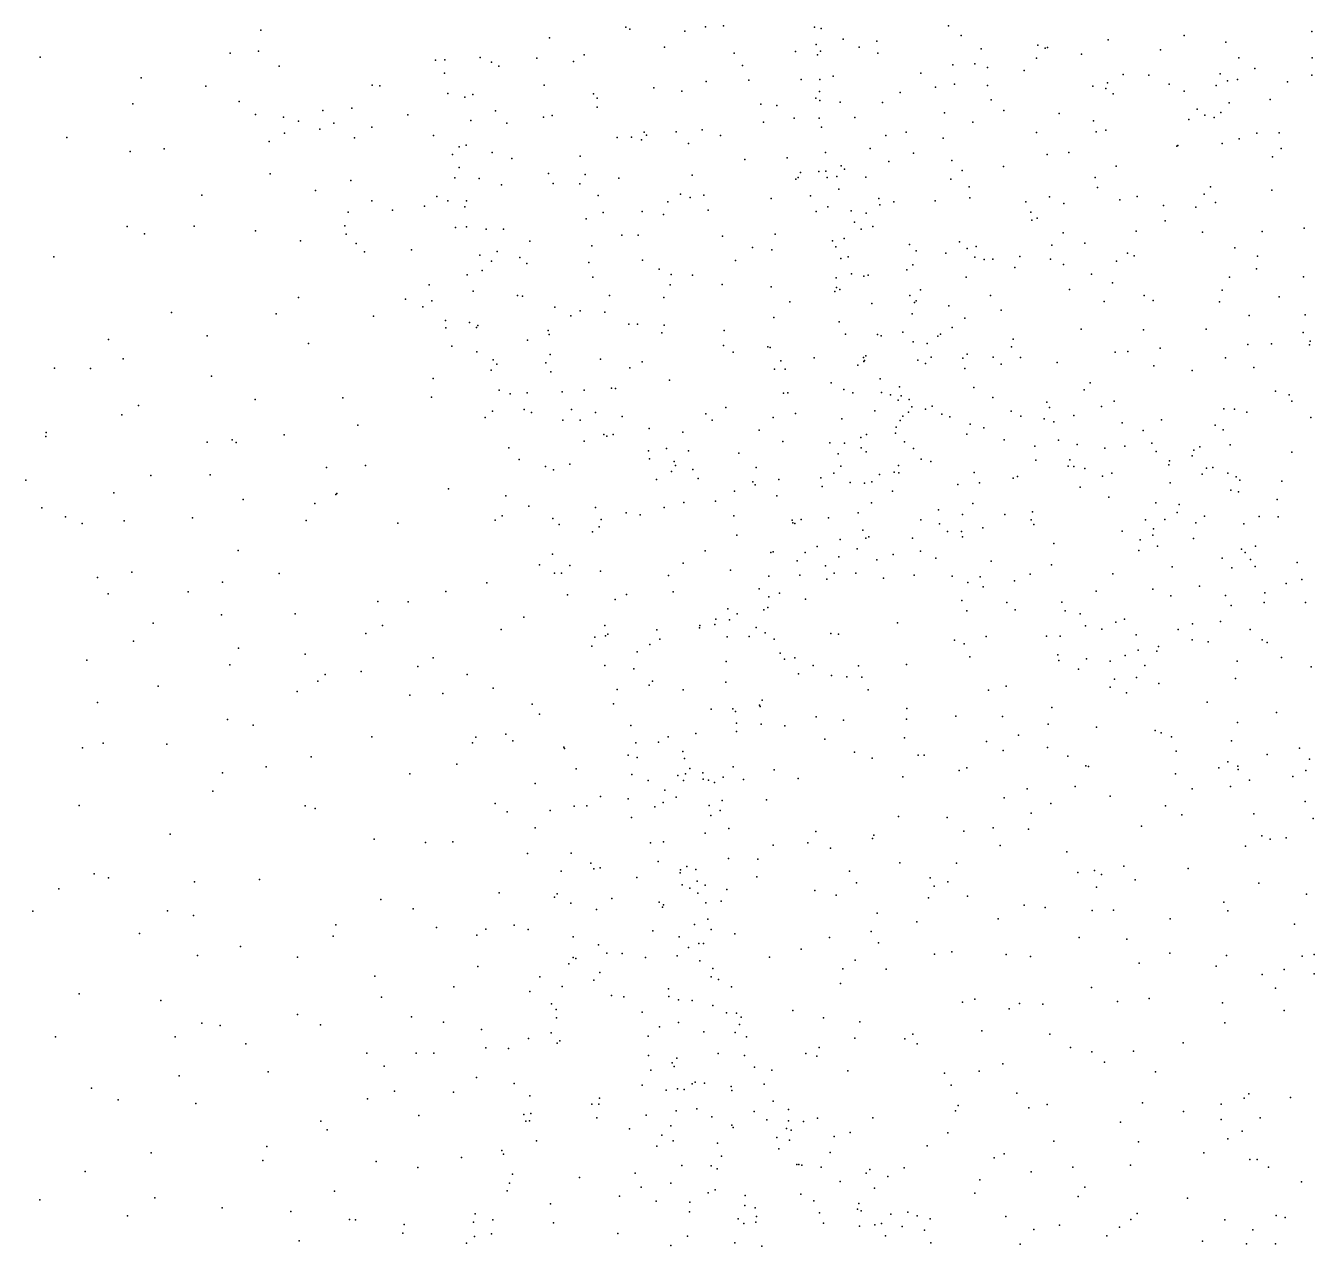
# Model space of a CAD drawing. Header units: metres. Extents: x -25 to 25, y -27.7 to 27.8.
# Drawn here: x -4.742 to -3.329, y -4.011 to -2.672 of the extents above; entities that cross this region are included whole.
import ezdxf

# ---------------------------------------------------------------- set-up
doc = ezdxf.new("R2010")
doc.units = ezdxf.units.M

msp = doc.modelspace()

# ---------------------------------------------------------------- linework, layer by layer
for p in [(-4.4841, -2.6764, 24.6212), (-4.1674, -2.6848, 26.0092), (-4.0839, -2.6733, 26.1136), (-4.0794, -2.6755, 24.1524), (-4.019, -2.6775, -2.0389), (-3.9963, -2.6726, -9.0855), (-3.9767, -2.6716, 24.1153), (-3.8767, -2.6731, -2.7712), (-3.8696, -2.6746, -2.4354), (-3.7299, -2.6718, 24.6003), (-3.7158, -2.6824, -4.0539), (-3.4713, -2.6823, -5.1083), (-3.3315, -2.6779, -25.821), (-4.0415, -2.6952, -0.8916), (-3.8748, -2.6922, 26.7635), (-3.8453, -2.6863, 24.0915), (-3.8279, -2.695, -3.1913), (-3.8083, -2.6886, -0.7429), (-3.6939, -2.6968, -4.1202), (-3.6318, -2.6928, -19.2613), (-3.6237, -2.6962, -8.9714), (-3.6214, -2.6953, -4.2498), (-3.5548, -2.6871, -4.427), (-3.4973, -2.698, -8.937), (-3.4256, -2.6897, -3.8793), (-4.7262, -2.7059, -9.0949), (-4.5176, -2.7016, 25.3268), (-4.4865, -2.6993, -3.068), (-4.2924, -2.7092, 24.3312), (-4.2822, -2.709, -3.1318), (-4.2434, -2.7066, -1.2534), (-4.2309, -2.7116, 25.9079), (-4.1813, -2.7071, -24.2254), (-4.1411, -2.7108, 24.21), (-4.1295, -2.7035, -0.9881), (-3.9651, -2.7018, 26.3278), (-3.8977, -2.6999, -2.2828), (-3.8734, -2.7036, -2.6873), (-3.8703, -2.6994, -3.5708), (-3.8075, -2.7018, -3.6818), (-3.6333, -2.7073, -3.4405), (-3.5839, -2.7026, -4.3518), (-3.4114, -2.7068, -3.973), (-3.331, -2.7067, 27.1875), (-4.4639, -2.7158, -19.8321), (-4.2826, -2.7236, -17.0607), (-4.223, -2.7161, -1.1697), (-3.9556, -2.7153, -0.8085), (-3.8562, -2.727, -3.0544), (-3.7603, -2.7237, -3.8177), (-3.7251, -2.7143, -3.9878), (-3.7011, -2.7134, -18.9189), (-3.6869, -2.7174, 24.0881), (-3.6468, -2.7206, 27.0248), (-3.5382, -2.725, -4.5886), (-3.5101, -2.7259, -4.8489), (-3.4319, -2.7243, 27.1596), (-3.3938, -2.7186, 1.2835), (-3.3312, -2.7258, -5.3458), (-4.6152, -2.7287, -9.0961), (-4.5444, -2.7377, -3.0443), (-4.3621, -2.7367, 24.4348), (-4.3536, -2.7376, 25.7062), (-4.1732, -2.7367, -1.7633), (-4.0531, -2.7397, 24.6762), (-3.9956, -2.7327, -2.1221), (-3.9487, -2.7313, -3.4041), (-3.8916, -2.7306, -3.5052), (-3.8709, -2.7304, -2.576), (-3.7441, -2.7388, -0.7051), (-3.7232, -2.7357, -8.9821), (-3.6871, -2.737, -3.3662), (-3.5717, -2.7378, 0.737), (-3.5572, -2.7406, -8.9326), (-3.5553, -2.7342, -4.4981), (-3.4877, -2.7358, -5.0195), (-3.4364, -2.737, -3.6804), (-3.4238, -2.7319, -3.7991), (-3.4129, -2.7307, -5.2194), (-3.3582, -2.7331, -4.1415), (-4.5079, -2.7546, 24.9826), (-4.2791, -2.746, -16.523), (-4.2602, -2.7501, -9.0892), (-4.2517, -2.747, -1.5246), (-4.1191, -2.7461, -3.2304), (-4.1153, -2.7509, -9.0769), (-4.0225, -2.7435, 26.0646), (-3.8754, -2.751, -2.435), (-3.8712, -2.7439, 26.6877), (-3.8708, -2.7535, -0.7457), (-3.8486, -2.7555, -9.0037), (-3.7828, -2.7447, -3.7327), (-3.683, -2.753, -4.1834), (-3.5491, -2.7462, -3.5124), (-3.4713, -2.7432, -3.6003), (-3.3772, -2.7525, -4.0453), (-4.6244, -2.7574, -25.098), (-4.4899, -2.7689, 25.1842), (-4.4159, -2.7645, 0.3627), (-4.3843, -2.7621, 25.6084), (-4.3229, -2.7695, -3.0954), (-4.2266, -2.765, 24.7861), (-4.1151, -2.7609, -1.8713), (-3.9355, -2.7576, 26.222), (-3.9183, -2.7592, 26.4384), (-3.8023, -2.7559, 26.8235), (-3.7343, -2.767, 26.8936), (-3.669, -2.7646, -0.6811), (-3.6085, -2.7679, -4.395), (-3.457, -2.7632, 24.0885), (-3.4487, -2.7697, -5.1653), (-3.431, -2.7666, -16.0019), (-3.422, -2.756, -0.6711), (-4.4592, -2.7718, 24.9659), (-4.4428, -2.7764, 24.6975), (-4.4039, -2.7784, 24.5891), (-4.3622, -2.783, -24.761), (-4.2539, -2.7757, -1.2639), (-4.2144, -2.7784, -1.1253), (-4.1741, -2.7719, 25.8721), (-4.1647, -2.77, 0.3892), (-3.9329, -2.7774, -9.0109), (-3.899, -2.7729, 24.5989), (-3.8718, -2.7729, -2.7376), (-3.8693, -2.7828, -2.5162), (-3.8326, -2.7722, -3.608), (-3.7031, -2.7773, -4.1173), (-3.5708, -2.7759, 24.4698), (-3.4662, -2.7746, -19.12), (-3.4385, -2.7722, 0.9729), (-4.697, -2.7942, -9.0757), (-4.4581, -2.7894, 24.8162), (-4.4195, -2.7852, -9.0802), (-4.3815, -2.7944, -17.8954), (-4.2946, -2.7919, -18.1827), (-4.0931, -2.7942, -1.933), (-4.0774, -2.794, -0.9158), (-4.0666, -2.7968, 24.218), (-4.0638, -2.7883, -3.2857), (-4.0612, -2.7917, -18.4764), (-4.0287, -2.7881, -2.0658), (-4, -2.7859, -3.3518), (-3.9799, -2.792, 0.4509), (-3.7984, -2.7919, -0.7185), (-3.7762, -2.7884, 24.1233), (-3.7357, -2.795, -3.9335), (-3.6334, -2.7887, -3.3954), (-3.5679, -2.7878, 24.1027), (-3.5574, -2.7861, -4.717), (-3.4109, -2.7955, 27.1201), (-3.3918, -2.7895, -3.6959), (-3.3671, -2.789, -5.2744), (-4.6275, -2.8096, 25.0939), (-4.59, -2.8066, -9.0739), (-4.4751, -2.7985, 25.1055), (-4.2666, -2.8046, 24.3899), (-4.2587, -2.8027, -1.4574), (-4.2302, -2.8106, -1.6249), (-4.015, -2.8006, -9.0155), (-3.8647, -2.8106, -2.6034), (-3.8156, -2.8064, -3.0768), (-3.7684, -2.8115, -3.7833), (-3.5979, -2.8107, -4.5465), (-3.4793, -2.8038, -5.0882), (-3.4784, -2.8028, -3.5423), (-3.4295, -2.8008, -8.8755), (-3.3651, -2.8062, -3.7891), (-4.2739, -2.8128, -9.0518), (-4.2086, -2.8172, -1.7084), (-4.1338, -2.8147, 24.2839), (-3.9532, -2.8182, 26.0749), (-3.9067, -2.8165, -3.4743), (-3.8477, -2.8253, -3.0087), (-3.7951, -2.8206, 26.7461), (-3.7262, -2.8193, -0.6924), (-3.6695, -2.8261, -4.306), (-3.6217, -2.813, -8.8905), (-3.5461, -2.8256, -4.8512), (-3.3746, -2.8153, 24.0987), (-4.4738, -2.8339, -9.0585), (-4.2713, -2.8386, -3.1235), (-4.2667, -2.8271, -24.4959), (-4.2446, -2.8393, 25.7173), (-4.1685, -2.8337, 25.8006), (-4.1285, -2.8348, -23.7636), (-4.0913, -2.8389, -16.2729), (-4.0109, -2.8354, 25.9363), (-3.8973, -2.8398, -8.9568), (-3.8948, -2.838, -0.7556), (-3.8923, -2.8326, 24.1869), (-3.8721, -2.8314, -2.4215), (-3.8642, -2.8311, -3.558), (-3.8631, -2.8379, -2.6869), (-3.8523, -2.8369, -2.9247), (-3.8439, -2.829, -18.6399), (-3.8206, -2.8377, 26.6586), (-3.7271, -2.8398, -8.9022), (-3.715, -2.8303, 0.5746), (-3.5691, -2.8379, -22.1188), (-4.4242, -2.8524, -3.0639), (-4.3854, -2.8412, 25.3914), (-4.22, -2.846, -1.1555), (-4.1634, -2.8446, -1.031), (-4.1342, -2.8451, -1.856), (-3.8502, -2.851, 26.467), (-3.7071, -2.8482, -4.1515), (-3.5665, -2.8489, -0.6659), (-3.4426, -2.8482, 24.3387), (-3.3751, -2.8518, -8.8516), (-4.5489, -2.8576, -3.027), (-4.3625, -2.8635, -17.6877), (-4.2912, -2.8588, 24.4766), (-4.2791, -2.8636, -19.7634), (-4.2585, -2.8638, -1.3247), (-4.1142, -2.8579, -9.0009), (-4.0376, -2.8649, -2.0631), (-4.0237, -2.8563, -23.1208), (-4.013, -2.8601, -8.9721), (-3.9983, -2.8574, -3.3561), (-3.9245, -2.8612, 25.9838), (-3.8812, -2.8582, -2.3534), (-3.8062, -2.8612, -3.6622), (-3.8052, -2.8682, -16.1054), (-3.7899, -2.8646, -3.1061), (-3.7445, -2.8635, -3.8709), (-3.7066, -2.8602, -3.2731), (-3.645, -2.8648, -4.4924), (-3.619, -2.8592, -3.362), (-3.6035, -2.8665, -19.5757), (-3.5419, -2.8627, 26.9918), (-3.5229, -2.8591, -4.993), (-3.4939, -2.8687, -18.927), (-3.4494, -2.8563, -5.1747), (-3.4371, -2.8654, 27.0544), (-4.3882, -2.876, 25.2785), (-4.3396, -2.8738, 24.6335), (-4.3047, -2.8696, 25.5733), (-4.2602, -2.8701, -1.4184), (-4.1085, -2.8766, -3.241), (-4.0658, -2.8753, 25.8378), (-4.0423, -2.8785, 24.2669), (-3.9935, -2.8739, -2.1527), (-3.8749, -2.8752, 26.084), (-3.8623, -2.8703, -2.5171), (-3.8366, -2.8747, 26.1955), (-3.8202, -2.8772, 24.1988), (-3.6397, -2.8761, -8.8436), (-3.6325, -2.8827, -4.6216), (-3.4587, -2.8708, 24.1259), (-4.6308, -2.8918, -9.0429), (-4.5573, -2.8913, -9.0347), (-4.4901, -2.8967, -3.0368), (-4.3921, -2.8912, 24.9008), (-4.2707, -2.893, -8.9985), (-4.2585, -2.8921, -1.5033), (-4.237, -2.8948, -1.218), (-4.2178, -2.8949, -1.6975), (-4.1271, -2.8833, 24.3498), (-3.8329, -2.8872, 26.3604), (-3.8255, -2.8947, -3.0278), (-3.8129, -2.8919, 26.553), (-3.6386, -2.8849, -18.7509), (-3.5241, -2.897, -3.418), (-3.4922, -2.8855, -8.8138), (-3.3399, -2.8936, -0.6289), (-4.6115, -2.9, -3.018), (-4.4405, -2.9075, -9.0157), (-4.3905, -2.9001, 25.1281), (-4.3795, -2.9106, 25), (-4.1889, -2.9081, -1.7637), (-4.0883, -2.9012, -0.9378), (-4.0703, -2.9015, -8.9603), (-3.9779, -2.9025, -22.8923), (-3.9201, -2.9002, -2.2733), (-3.8571, -2.9077, -2.626), (-3.8441, -2.905, -22.6648), (-3.7176, -2.9088, -4.0692), (-3.6039, -2.8987, -4.7888), (-3.5804, -2.9103, 24.3708), (-3.4514, -2.8979, -0.6351), (-3.3859, -2.8972, -5.2477), (-4.7111, -2.9251, -24.975), (-4.3703, -2.9197, -3.0711), (-4.3188, -2.9173, 24.8212), (-4.244, -2.9233, -1.5785), (-4.225, -2.9193, -3.1543), (-4.1212, -2.9132, 25.7357), (-3.9447, -2.9148, 25.8952), (-3.9237, -2.9174, 24.2589), (-3.8535, -2.9142, -8.8898), (-3.84, -2.925, -2.9312), (-3.7725, -2.9117, -0.7048), (-3.7652, -2.9187, -8.8522), (-3.7328, -2.9212, -3.9657), (-3.7095, -2.9159, -4.2091), (-3.6994, -2.9139, 26.7888), (-3.6516, -2.9246, 4.0753), (-3.6166, -2.9123, -0.6621), (-3.5334, -2.921, 24.1651), (-3.5263, -2.924, 3.9589), (-3.4157, -2.9151, -3.5177), (-3.3911, -2.9244, 1.191), (-4.231, -2.9297, -23.9851), (-4.2, -2.9258, -1.1095), (-4.1924, -2.9325, 24.4606), (-4.1244, -2.9312, -16.9383), (-4.0654, -2.9288, -2.015), (-4.047, -2.9386, 24.3332), (-3.9636, -2.9293, -2.2089), (-3.8481, -2.9271, 25.9652), (-3.7755, -2.9393, -3.7669), (-3.769, -2.9338, -3.1226), (-3.701, -2.9256, 24.2028), (-3.6907, -2.9279, -4.4144), (-3.6813, -2.9276, -4.5159), (-3.657, -2.9369, -8.801), (-3.6178, -2.9276, -3.3187), (-3.6037, -2.9335, -4.853), (-3.5454, -2.93, -8.7912), (-3.3922, -2.9381, -0.613), (-4.2577, -2.9447, -1.3936), (-4.2412, -2.94, 25.5609), (-4.1201, -2.9476, -3.233), (-4.034, -2.9444, -19.6811), (-4.0108, -2.9454, -2.1338), (-3.8529, -2.9482, -2.7948), (-3.8361, -2.9436, 0.5023), (-3.8227, -2.9463, -3.6319), (-3.8181, -2.9452, 3.9526), (-3.7105, -2.9476, -3.2229), (-3.5731, -2.944, -4.9552), (-3.55, -2.9535, -16.1569), (-3.4217, -2.9473, -8.777), (-3.3405, -2.9469, 27.0262), (-4.2994, -2.9558, -3.0991), (-4.2513, -2.9626, -1.2881), (-4.2027, -2.9677, 24.5436), (-4.1018, -2.9675, -1.9361), (-4.0352, -2.9559, -0.884), (-3.9782, -2.9553, 25.805), (-3.9243, -2.9579, -8.8781), (-3.8545, -2.9631, -0.7386), (-3.8527, -2.9588, -2.5455), (-3.849, -2.9608, -2.6842), (-3.7723, -2.9676, 26.068), (-3.7606, -2.9613, 26.6269), (-3.6839, -2.9677, -4.6641), (-3.5972, -2.961, 3.8263), (-3.5153, -2.9676, 0.7834), (-3.4298, -2.9618, -3.4549), (-4.4427, -2.9696, -3.0424), (-4.3253, -2.9714, 24.939), (-4.3065, -2.98, -24.248), (-4.2966, -2.9733, 24.7917), (-4.1969, -2.9683, -8.9509), (-4.1617, -2.9803, -1.8126), (-4.0422, -2.9699, 25.7308), (-3.9037, -2.9744, -2.2976), (-3.8141, -2.9762, -2.9984), (-3.7672, -2.9753, 26.4954), (-3.7653, -2.9734, 26.2054), (-3.7296, -2.9789, -4.3343), (-3.5591, -2.9742, -0.6437), (-3.5053, -2.9729, -8.7424), (-3.4325, -2.9744, 26.9709), (-3.3673, -2.9691, -5.276), (-4.5822, -2.9862, -2.9886), (-4.4672, -2.9877, 24.9307), (-4.3605, -2.9902, -3.0663), (-4.2814, -2.9951, 25.2879), (-4.1441, -2.9897, 25.5885), (-4.1339, -2.9843, -1.0213), (-4.1066, -2.9857, -8.9076), (-3.9215, -2.9916, -3.4833), (-3.7697, -2.9875, -8.7871), (-3.7119, -2.9924, 24.2596), (-3.6722, -2.9837, -4.7542), (-3.3999, -2.9896, 24.1767), (-3.3387, -2.9887, -3.5195), (-4.281, -3.0029, -18.0616), (-4.2552, -2.997, 24.7213), (-4.2476, -3.0025, -1.4568), (-4.2459, -3.0005, -1.3477), (-4.1688, -3.006, -18.257), (-4.0803, -2.9991, -17.2186), (-4.071, -2.9991, 24.4275), (-4.0441, -3.0085, 24.5872), (-4.0418, -3, -2.0508), (-3.976, -3.006, -3.3984), (-3.8499, -2.9963, -2.4598), (-3.8429, -3.01, 24.3286), (-3.7801, -3.0076, -3.8067), (-3.7387, -3.0098, -0.6896), (-3.7258, -3.0025, -4.6122), (-3.5844, -3.0046, 24.2364), (-3.516, -3.0051, -3.355), (-3.4472, -3.0045, -5.1941), (-3.341, -3.008, 1.3798), (-4.6513, -3.0158, -2.9374), (-4.5429, -3.0119, -9.0053), (-4.4318, -3.0202, -8.9682), (-4.2745, -3.0233, 25.1104), (-4.1915, -3.0164, -1.7444), (-4.1677, -3.0103, 25.5081), (-3.9766, -3.0224, -2.1694), (-3.9279, -3.0238, 25.7355), (-3.8076, -3.0103, -2.909), (-3.8037, -3.0119, -0.7166), (-3.7686, -3.0184, 25.899), (-3.7531, -3.0201, -4.437), (-3.7417, -3.0121, -4.2131), (-3.6608, -3.0237, -8.6992), (-3.6588, -3.0153, -0.6576), (-3.4015, -3.0212, -3.4189), (-3.3755, -3.0205, 24.2355), (-3.334, -3.0216, -8.7249), (-3.333, -3.0176, 26.9627), (-4.6349, -3.0369, 25.0611), (-4.2472, -3.0293, -8.9354), (-4.2292, -3.0381, 24.8467), (-4.1667, -3.0321, -8.9042), (-4.1116, -3.0373, -1.8938), (-3.9659, -3.0296, -0.8362), (-3.9255, -3.0247, -2.2477), (-3.8771, -3.0359, -0.7649), (-3.8229, -3.0355, -2.6903), (-3.8206, -3.0339, -3.7096), (-3.749, -3.0351, -4.0421), (-3.7141, -3.0364, 26.2858), (-3.7093, -3.0318, 26.0926), (-3.681, -3.0351, -4.8262), (-3.6509, -3.0357, -4.9068), (-3.5472, -3.0298, -5.0342), (-3.5333, -3.0289, 26.8467), (-3.4975, -3.0252, -0.6113), (-3.4259, -3.0358, -8.6957), (-4.7104, -3.0471, -9.022), (-4.671, -3.0476, -20.1074), (-4.2314, -3.0495, 24.9431), (-4.2252, -3.0428, 25.2445), (-4.1714, -3.0413, 24.6734), (-4.166, -3.0514, -1.1201), (-4.0794, -3.047, -3.296), (-4.0657, -3.0403, -8.8487), (-3.9206, -3.0482, -8.7785), (-3.9139, -3.0391, 24.3954), (-3.9089, -3.0484, -16.3593), (-3.8293, -3.044, -8.7464), (-3.8226, -3.0399, -2.6071), (-3.8221, -3.039, -2.7745), (-3.7635, -3.0384, 4.1167), (-3.7552, -3.0423, -3.0512), (-3.7118, -3.0477, 26.4173), (-3.6719, -3.043, 25.9888), (-3.6108, -3.0412, 0.6646), (-3.5048, -3.0447, -5.1247), (-3.4626, -3.0499, 24.2409), (-3.3948, -3.0466, -5.2551), (-4.5383, -3.056, -2.9479), (-4.2952, -3.0585, -17.8199), (-4.0359, -3.0606, 25.5948), (-3.8585, -3.0634, 24.4644), (-3.8047, -3.0588, 25.7838), (-3.5745, -3.0635, -8.6477), (-4.3943, -3.0798, -8.9385), (-4.297, -3.079, -3.0894), (-4.2228, -3.0714, -1.2953), (-4.2107, -3.0755, -1.6377), (-4.192, -3.0743, 25.062), (-4.1535, -3.0732, -1.8043), (-4.1293, -3.0714, -1.063), (-4.0993, -3.0693, 25.482), (-4.0952, -3.0695, 24.6078), (-3.9107, -3.0748, -3.5607), (-3.906, -3.0742, -17.055), (-3.8445, -3.0706, -2.3853), (-3.8348, -3.0743, -18.4985), (-3.8032, -3.0738, 3.837), (-3.7934, -3.0766, -4.4706), (-3.7837, -3.0677, -4.6157), (-3.7819, -3.0775, -4.6897), (-3.7021, -3.0683, 24.3473), (-3.6811, -3.0793, -3.1336), (-3.5809, -3.0711, 24.3011), (-3.3712, -3.0724, -16.4381), (-3.3562, -3.0766, -19.7082), (-4.6181, -3.0883, -2.8908), (-4.4903, -3.0818, -24.5309), (-4.2301, -3.0944, -1.5016), (-4.1954, -3.0926, -23.841), (-4.1434, -3.0927, 25.2373), (-3.974, -3.0903, -8.745), (-3.8106, -3.0942, -2.5301), (-3.7851, -3.0824, -4.3608), (-3.773, -3.0815, -2.913), (-3.7701, -3.0898, -3.9977), (-3.7551, -3.0923, -3.0007), (-3.7478, -3.0889, 0.5499), (-3.6612, -3.0943, -4.9516), (-3.6221, -3.0844, -3.205), (-3.6191, -3.0903, -22.4227), (-3.5619, -3.0893, -0.627), (-3.548, -3.0833, -3.2774), (-3.4279, -3.092, -22.0685), (-3.416, -3.0924, -3.3651), (-3.3534, -3.0833, -3.4033), (-4.6364, -3.0985, -9.0087), (-4.2381, -3.1014, -3.1402), (-4.1871, -3.096, -1.7255), (-4.1529, -3.1043, 0.3969), (-4.1338, -3.1044, 24.9019), (-4.1169, -3.0958, 24.7991), (-4.0876, -3.1004, -8.8023), (-3.9961, -3.0974, -0.8941), (-3.9889, -3.1044, -23.1198), (-3.9222, -3.1012, 25.5938), (-3.8976, -3.0971, -2.2698), (-3.8469, -3.103, 25.6388), (-3.7829, -3.1047, 24.4225), (-3.78, -3.0999, -4.229), (-3.7737, -3.0956, -4.7582), (-3.7373, -3.0977, -4.8304), (-3.7283, -3.1007, 25.7228), (-3.7062, -3.1088, -8.6098), (-3.6505, -3.0999, 26.5106), (-3.6248, -3.1028, -16.3654), (-3.6144, -3.106, 25.8278), (-3.5925, -3.0992, 25.9362), (-3.5395, -3.1071, 26.7261), (-3.4963, -3.1038, -0.5842), (-3.4028, -3.0956, -0.5501), (-3.3325, -3.1012, -5.3118), (-4.72, -3.1223, -9.0172), (-4.7194, -3.1178, -2.8192), (-4.4585, -3.1205, -2.9794), (-4.3778, -3.1097, 24.8065), (-4.1079, -3.1202, 25.0385), (-4.1047, -3.1219, 25.1425), (-4.0976, -3.1199, -1.9175), (-4.058, -3.1135, -0.9876), (-4.0212, -3.1174, 25.4506), (-3.9376, -3.1154, -8.6805), (-3.8196, -3.1202, -19.718), (-3.7879, -3.1186, -2.8117), (-3.7873, -3.1119, -3.895), (-3.7096, -3.1197, -3.0588), (-3.6912, -3.1126, -0.6678), (-3.5164, -3.1156, -5.1225), (-3.4375, -3.1097, -8.6211), (-3.4284, -3.1149, 26.8323), (-4.5429, -3.1284, -8.9907), (-4.5156, -3.126, 0.3488), (-4.5111, -3.1288, -2.9203), (-4.2119, -3.1348, -1.363), (-4.1294, -3.1273, -1.1077), (-4.0391, -3.1353, 24.688), (-3.9116, -3.1277, -16.5981), (-3.86, -3.129, -8.6208), (-3.844, -3.1295, -3.7425), (-3.8259, -3.1234, -4.5821), (-3.8256, -3.1348, -4.7295), (-3.7782, -3.128, -4.1408), (-3.7682, -3.1353, -0.7152), (-3.6688, -3.126, 3.7816), (-3.635, -3.1327, 26.4009), (-3.6093, -3.1263, 25.7257), (-3.5888, -3.131, -5.049), (-3.5584, -3.1351, 24.3677), (-3.5366, -3.133, 26.062), (-3.5067, -3.1294, 25.9698), (-3.4542, -3.1334, 24.3152), (-3.4209, -3.1313, -5.2326), (-4.2009, -3.1473, -1.2832), (-4.0589, -3.138, -3.342), (-4.0579, -3.1466, -23.5544), (-4.0307, -3.1497, 24.7941), (-4.0149, -3.1379, -2.0725), (-3.9598, -3.1405, 24.6218), (-3.8507, -3.1413, 24.5103), (-3.8202, -3.1389, -4.4025), (-3.76, -3.147, -2.8769), (-3.7493, -3.1496, 25.572), (-3.6341, -3.1482, 25.6298), (-3.5967, -3.1477, -3.181), (-3.5019, -3.1387, -8.5755), (-3.4873, -3.149, -3.2848), (-3.4626, -3.1435, 25.778), (-3.4609, -3.1374, -16.7921), (-3.3533, -3.1395, -0.5204), (-4.6049, -3.165, -2.8262), (-4.5398, -3.1643, 24.9234), (-4.4121, -3.1561, -24.1802), (-4.3693, -3.154, -3.0327), (-4.1719, -3.1551, -8.7985), (-4.163, -3.1589, -1.2073), (-4.1453, -3.1525, -1.7934), (-4.0336, -3.1605, 24.9054), (-4.0292, -3.1541, 25.2147), (-4.0103, -3.1585, 0.445), (-3.9407, -3.1563, -3.5418), (-3.8555, -3.1624, -4.6627), (-3.848, -3.1547, 25.4851), (-3.8056, -3.164, -2.4635), (-3.7895, -3.1614, -4.0006), (-3.7848, -3.154, -2.6466), (-3.7844, -3.1621, -2.568), (-3.7017, -3.1617, 24.4672), (-3.5985, -3.1549, 26.3216), (-3.5922, -3.1553, -8.5282), (-3.5803, -3.1573, -0.6149), (-3.5508, -3.1623, 25.6276), (-3.4882, -3.1533, -17.0313), (-3.4517, -3.1636, 26.7244), (-3.447, -3.1571, 25.9024), (-3.44, -3.1564, 0.9868), (-3.4236, -3.1626, 25.6984), (-4.7419, -3.1702, -2.7323), (-4.2784, -3.1797, -3.0969), (-4.0502, -3.1693, -8.6912), (-4.0043, -3.1684, -23.3369), (-3.9443, -3.1719, 24.7461), (-3.9418, -3.1753, 25.2166), (-3.9161, -3.1693, 25.3391), (-3.8697, -3.1675, 24.6148), (-3.8683, -3.1772, -4.5466), (-3.8378, -3.1728, -17.2293), (-3.8219, -3.1733, -4.3248), (-3.8141, -3.1721, -3.856), (-3.7195, -3.1748, -2.9647), (-3.6958, -3.1731, -8.4791), (-3.659, -3.1678, -3.0783), (-3.654, -3.1662, -16.6638), (-3.5856, -3.1778, 25.5337), (-3.5609, -3.1656, 26.2335), (-3.4867, -3.1731, -0.5583), (-3.4143, -3.1665, -3.316), (-3.4104, -3.1703, -8.5691), (-3.3643, -3.1712, 25.9451), (-4.6452, -3.1841, -2.7668), (-4.5034, -3.1913, -2.8639), (-4.4019, -3.1859, -2.973), (-4.4006, -3.1847, -8.9188), (-4.2155, -3.1872, -3.156), (-3.9855, -3.193, -3.4659), (-3.9647, -3.1823, 25.0463), (-3.918, -3.1875, -8.5601), (-3.7914, -3.1823, -8.4974), (-3.5541, -3.1887, 26.4482), (-3.4201, -3.181, 26.0367), (-3.4118, -3.183, 25.5984), (-3.3695, -3.1914, -5.2806), (-4.7241, -3.2004, -9.0156), (-4.425, -3.1956, -19.9419), (-4.1901, -3.1987, -1.3996), (-4.117, -3.2001, -17.6049), (-4.0833, -3.206, -1.9138), (-4.0417, -3.2002, -3.3812), (-4.0202, -3.1947, -0.9687), (-3.8288, -3.206, 25.3129), (-3.8143, -3.1949, -4.1627), (-3.7407, -3.2025, 24.5861), (-3.7146, -3.2077, -4.9584), (-3.7033, -3.1956, -0.6752), (-3.6681, -3.2078, -3.0154), (-3.6377, -3.2048, -8.439), (-3.5025, -3.195, 26.6022), (-3.4792, -3.2055, -8.4903), (-3.4768, -3.1969, -5.1866), (-4.6985, -3.2102, -2.671), (-4.6799, -3.2175, 24.9935), (-4.6338, -3.2148, -2.7046), (-4.559, -3.2115, -2.7639), (-4.4343, -3.2144, -2.9033), (-4.3338, -3.2173, -8.8786), (-4.2269, -3.2142, 24.6478), (-4.2194, -3.2093, -8.8064), (-4.1638, -3.2121, -1.2678), (-4.1568, -3.2188, -3.2448), (-4.1129, -3.2213, -1.1666), (-4.1109, -3.2133, -1.813), (-4.0681, -3.2082, -1.041), (-3.9653, -3.2094, -2.1257), (-3.9012, -3.2139, 24.9901), (-3.9007, -3.2168, -4.6404), (-3.8984, -3.2176, -8.4792), (-3.8913, -3.2133, 24.8524), (-3.8616, -3.2115, -4.3736), (-3.7603, -3.2138, 24.3907), (-3.7397, -3.2182, -2.5908), (-3.6393, -3.2135, 25.4232), (-3.6361, -3.2187, 24.5337), (-3.5138, -3.2138, 24.4433), (-3.4925, -3.2132, 26.2581), (-3.4584, -3.2171, 4.0158), (-3.4491, -3.2097, 25.5074), (-3.4059, -3.218, 3.8649), (-3.389, -3.2099, 1.2481), (-3.3681, -3.2105, 24.3721), (-4.1203, -3.227, -8.6981), (-3.9621, -3.2303, -3.5497), (-3.8485, -3.2353, -3.8804), (-3.8239, -3.225, -4.0619), (-3.8204, -3.2339, 24.7664), (-3.8173, -3.2324, -4.853), (-3.7694, -3.2337, 25.2538), (-3.7309, -3.2265, -2.6942), (-3.7154, -3.2265, -8.404), (-3.7145, -3.2324, 25.3278), (-3.692, -3.2223, -22.6006), (-3.5392, -3.2261, -5.1369), (-3.5196, -3.2357, 3.7221), (-3.5057, -3.2305, 25.437), (-3.5051, -3.2235, 26.3803), (-3.461, -3.234, 26.5343), (-4.5088, -3.2473, -8.9594), (-3.9968, -3.2478, -2.0587), (-3.9246, -3.2496, -3.6571), (-3.9223, -3.2486, -4.5498), (-3.887, -3.2495, -0.8212), (-3.8739, -3.2429, -4.7821), (-3.8301, -3.2456, 25.1042), (-3.7607, -3.2479, -2.4026), (-3.6142, -3.2395, 24.3296), (-3.5212, -3.2472, -0.564), (-3.5006, -3.2427, -3.1732), (-3.4085, -3.2457, -19.8306), (-3.4046, -3.2496, 25.4272), (-3.3931, -3.2425, -8.4924), (-4.1785, -3.263, -3.1847), (-4.1641, -3.2512, -1.5599), (-4.1452, -3.2639, -1.6379), (-4.0209, -3.2613, -3.4385), (-3.8958, -3.2587, -2.1873), (-3.8647, -3.2643, -4.1932), (-3.8502, -3.2543, -3.9943), (-3.8084, -3.2574, 24.9807), (-3.7906, -3.2517, -4.9161), (-3.7437, -3.2557, 24.7323), (-3.6831, -3.2591, 25.2405), (-3.6167, -3.2631, -8.3706), (-3.4297, -3.2557, -3.2218), (-3.3985, -3.257, 26.1809), (-3.3475, -3.2606, -0.4804), (-4.6632, -3.2769, -24.3122), (-4.6257, -3.2712, -2.6006), (-4.4639, -3.2727, 24.7812), (-4.162, -3.2723, -1.4769), (-4.1543, -3.272, -1.3902), (-4.1117, -3.27, -1.7575), (-4.037, -3.2746, -1.0239), (-3.9691, -3.2688, -8.492), (-3.9268, -3.2755, -4.4609), (-3.893, -3.2742, -4.3235), (-3.8551, -3.2723, -8.3655), (-3.8316, -3.272, -0.7717), (-3.8012, -3.2776, -2.3019), (-3.7675, -3.2743, 24.9078), (-3.7259, -3.2754, -0.6848), (-3.6951, -3.2761, -2.6043), (-3.6403, -3.2731, -0.6352), (-3.5497, -3.2729, 0.7691), (-3.4846, -3.2653, 24.5156), (-3.419, -3.2664, 26.2974), (-3.3935, -3.2647, 26.5992), (-4.5637, -3.2927, -8.9863), (-4.5262, -3.2822, -2.664), (-4.2812, -3.2924, -3.0246), (-4.2363, -3.2828, -8.7779), (-4.032, -3.2926, -8.5409), (-3.9374, -3.2892, -0.8939), (-3.8632, -3.2789, -4.1196), (-3.7085, -3.2824, -4.9895), (-3.6919, -3.2871, 25.0726), (-3.6575, -3.2806, -2.8562), (-3.5678, -3.292, 25.2153), (-3.5057, -3.2896, -5.1763), (-3.4546, -3.2866, 25.3084), (-3.3596, -3.2836, -5.3009), (-3.3424, -3.279, 25.3617), (-4.6515, -3.2947, 0.2283), (-4.3556, -3.3031, -2.8778), (-4.3223, -3.3035, -2.9429), (-4.1478, -3.2958, -3.2592), (-4.0955, -3.3011, -3.3464), (-4.083, -3.2956, -17.918), (-3.9268, -3.298, -2.1231), (-3.9152, -3.2942, -3.7707), (-3.8865, -3.3006, -3.9055), (-3.7152, -3.302, -2.4369), (-3.6657, -3.3043, 24.9485), (-3.6056, -3.3041, 25.141), (-3.4859, -3.2969, -3.1138), (-3.4261, -3.2967, 1.0642), (-3.3835, -3.3045, 24.5223), (-3.3828, -3.2937, -8.4369), (-3.3384, -3.3042, -3.2166), (-4.5273, -3.318, -20.1126), (-4.4465, -3.3167, -2.728), (-4.1955, -3.3203, -8.7), (-3.9718, -3.3112, -8.4215), (-3.9618, -3.3168, -3.6188), (-3.9323, -3.3124, -8.3518), (-3.9281, -3.3097, -4.3864), (-3.7097, -3.3135, -8.2657), (-3.6567, -3.3124, -2.686), (-3.6017, -3.3136, 24.7783), (-3.5854, -3.3169, -8.3174), (-3.4199, -3.3078, -5.2535), (-4.6021, -3.3271, -2.5331), (-4.3507, -3.3296, -8.8437), (-4.2206, -3.3341, -3.0751), (-4.1066, -3.3296, -1.7169), (-4.0499, -3.3345, 24.4922), (-4.0029, -3.332, -3.5359), (-4.0027, -3.3294, -1.9996), (-3.9863, -3.3286, -4.6631), (-3.985, -3.3228, -23.1526), (-3.97, -3.3232, -4.7433), (-3.9407, -3.3317, -18.1446), (-3.7857, -3.3266, -8.2304), (-3.5794, -3.3299, -0.5835), (-3.5618, -3.3335, -2.9405), (-3.5462, -3.3258, 25.0527), (-3.5368, -3.3228, 24.703), (-3.478, -3.334, 0.9007), (-3.4621, -3.3279, 25.1501), (-3.4315, -3.3253, -8.371), (-3.3991, -3.334, 24.617), (-4.6237, -3.3468, 24.8507), (-4.3688, -3.3384, -2.8081), (-4.1178, -3.3423, -1.5809), (-4.1062, -3.3409, -8.5631), (-4.1035, -3.339, -1.2667), (-4.0464, -3.3447, -1.9113), (-3.9725, -3.3421, -0.9633), (-3.9486, -3.3415, -3.6902), (-3.9311, -3.3375, -8.2831), (-3.9209, -3.3445, -3.8236), (-3.8589, -3.3383, -4.894), (-3.8506, -3.3392, 24.4086), (-3.7232, -3.3458, -18.2761), (-3.6886, -3.3418, -5.0232), (-3.6223, -3.3414, -19.8606), (-3.6073, -3.3414, -2.8166), (-3.5239, -3.3399, 24.8614), (-3.4626, -3.3453, 24.743), (-3.445, -3.3475, 25.0348), (-3.3859, -3.3452, -3.1235), (-3.3803, -3.3482, 25.1252), (-4.5085, -3.3546, -8.9541), (-4.4354, -3.3612, -2.6563), (-4.1211, -3.3521, -1.4517), (-4.0714, -3.3584, -8.4828), (-4.0574, -3.3504, -3.4272), (-3.9146, -3.3601, -8.19), (-3.7127, -3.3496, -0.6731), (-3.6099, -3.3617, -2.631), (-3.5361, -3.3625, -22.2966), (-3.5219, -3.3565, -8.2952), (-3.5012, -3.3577, -0.5144), (-3.4995, -3.3528, -3.0206), (-4.6751, -3.3676, -9.0118), (-4.5181, -3.3726, -2.5266), (-4.312, -3.3747, -8.8042), (-4.295, -3.3649, -2.9135), (-4.1066, -3.3736, -3.3555), (-4.0751, -3.3771, -1.1992), (-3.9737, -3.3692, -4.3997), (-3.9097, -3.3665, -4.0674), (-3.8985, -3.365, -2.12), (-3.8781, -3.3733, -0.8449), (-3.8284, -3.3738, -0.7953), (-3.7759, -3.3724, 3.9983), (-3.7063, -3.3639, -8.1957), (-3.609, -3.368, -8.2333), (-3.5783, -3.366, -5.1291), (-3.5524, -3.3688, -17.3967), (-3.5145, -3.3734, -5.1837), (-3.4134, -3.3686, 24.9011), (-3.3646, -3.3648, 24.6915), (-3.332, -3.3748, 1.3255), (-4.4214, -3.3905, 24.6747), (-4.4137, -3.3835, -8.8822), (-4.3739, -3.3801, 0.2192), (-4.2578, -3.3835, -23.7943), (-4.0545, -3.3906, -1.1311), (-3.8942, -3.3827, -17.6351), (-3.8581, -3.3846, -8.1339), (-3.8412, -3.3858, -4.946), (-3.8249, -3.3864, 0.4845), (-3.5872, -3.3776, -2.7015), (-3.5477, -3.3885, -2.8275), (-3.5235, -3.3867, 24.2988), (-3.415, -3.3876, -3.0427), (-4.5967, -3.396, -2.4596), (-4.4441, -3.402, -2.5699), (-4.2843, -3.4041, 24.6011), (-4.2292, -3.3984, -3.0393), (-4.0931, -3.3998, -1.659), (-4.0583, -3.3949, -1.7987), (-4.0208, -3.4001, -8.3295), (-3.9741, -3.3919, -3.6482), (-3.8178, -3.4002, -2.1875), (-3.6859, -3.4005, -2.3346), (-3.6667, -3.3963, 0.6034), (-3.5526, -3.3974, 3.662), (-3.5347, -3.4033, 4.1028), (-3.4991, -3.3933, -2.9226), (-4.6631, -3.414, -2.4145), (-4.3206, -3.4059, -2.7776), (-4.1865, -3.4158, -8.6353), (-4.0973, -3.4155, -1.5532), (-3.9373, -3.4169, -8.113), (-3.9364, -3.4185, -4.141), (-3.9341, -3.4116, -3.95), (-3.6166, -3.4196, -2.3916), (-3.4461, -3.4137, -5.2509), (-4.5206, -3.4327, -8.9612), (-4.1784, -3.4269, -3.1492), (-3.9903, -3.4215, -1.0092), (-3.9664, -3.421, -4.819), (-3.9633, -3.424, -4.327), (-3.8751, -3.4298, -2.0958), (-3.8449, -3.4333, -17.8928), (-3.7759, -3.4324, 3.8564), (-3.7755, -3.4205, -8.1262), (-3.7219, -3.4291, -2.271), (-3.6705, -3.4296, -8.1457), (-3.3702, -3.4249, -5.314), (-4.4926, -3.4391, -2.4906), (-4.0781, -3.4392, -8.3848), (-4.007, -3.4482, -8.1992), (-3.9625, -3.4367, -1.9722), (-3.9622, -3.446, -4.258), (-3.9352, -3.438, -0.9361), (-3.9094, -3.4395, -19.9138), (-3.6204, -3.4377, -5.1126), (-3.5675, -3.4412, -2.4459), (-3.5032, -3.4446, -2.665), (-3.4967, -3.4475, -0.4856), (-3.4127, -3.4361, -8.2799), (-4.657, -3.4587, -9.0101), (-4.5871, -3.4597, -2.408), (-4.3622, -3.4517, -2.628), (-4.2521, -3.4582, -2.8499), (-4.2481, -3.4522, -8.6994), (-4.2154, -3.4488, -2.9885), (-4.2078, -3.4562, -19.9965), (-4.0726, -3.4584, -3.4133), (-4.0478, -3.4574, -1.1612), (-4.0374, -3.4516, -8.2826), (-3.8655, -3.4544, -4.945), (-3.7782, -3.4527, -4.997), (-3.6882, -3.457, -5.0597), (-3.6532, -3.4498, -0.6088), (-3.4853, -3.4516, -2.7368), (-3.4193, -3.456, -2.8561), (-4.6797, -3.4637, -2.3636), (-4.4289, -3.4736, -2.5198), (-4.1519, -3.4629, -8.554), (-4.1509, -3.4646, -23.6154), (-4.0813, -3.4719, -1.432), (-4.0712, -3.4743, -1.2652), (-4.0212, -3.4679, -4.6487), (-4.0193, -3.4755, -4.5152), (-3.8329, -3.4684, -0.7801), (-3.8134, -3.4752, -2.1301), (-3.763, -3.472, -2.19), (-3.7566, -3.472, -22.7182), (-3.6698, -3.4666, -17.7813), (-3.6212, -3.4636, -18.0033), (-3.5989, -3.4729, -0.5589), (-3.48, -3.4674, -2.597), (-3.3805, -3.4711, -17.6793), (-3.345, -3.464, -2.9214), (-3.3338, -3.4762, 3.734), (-4.4784, -3.4847, -23.9538), (-4.2692, -3.4818, -2.7692), (-4.1384, -3.4869, -3.2194), (-4.0135, -3.4864, -1.0561), (-3.966, -3.4848, -3.8922), (-3.9209, -3.4881, -4.9022), (-3.7182, -3.4887, -0.6553), (-3.7097, -3.4859, -8.0965), (-3.5792, -3.4834, -8.1538), (-3.5764, -3.4842, -5.1651), (-3.4334, -3.4856, -2.6565), (-3.4235, -3.479, -5.2894), (-3.4124, -3.4838, -2.7619), (-3.4121, -3.4875, -0.4292), (-3.3378, -3.4888, -0.376), (-4.5263, -3.4914, 0.095), (-4.3207, -3.4925, -8.7837), (-4.1831, -3.5029, -3.0345), (-4.0771, -3.493, -1.5393), (-4.0592, -3.4998, -3.4886), (-4.0267, -3.4941, -4.7172), (-4.0205, -3.4997, -8.0664), (-4.0184, -3.4922, -3.6153), (-3.9992, -3.4911, -4.4357), (-3.9989, -3.4983, -3.7105), (-3.9931, -3.4991, -4.7901), (-3.9866, -3.5017, -4.3173), (-3.9771, -3.4961, -1.8558), (-3.9547, -3.4984, -1.9276), (-3.8949, -3.4973, -0.8719), (-3.7799, -3.4956, -0.7152), (-3.4809, -3.4925, 0.8284), (-3.3997, -3.4993, 1.0891), (-3.352, -3.4954, 3.9431), (-4.5367, -3.5112, -2.3861), (-4.1114, -3.5171, -8.312), (-4.0409, -3.5102, -1.7221), (-4.0286, -3.5178, -1.1176), (-3.6689, -3.5186, -0.6011), (-3.6434, -3.5086, -5.1137), (-3.5909, -3.5063, -2.3149), (-3.5525, -3.5167, -20.0001), (-3.4625, -3.5088, -8.1965), (-3.4205, -3.5063, -22.0571), (-4.6832, -3.5271, -9.0217), (-4.4353, -3.5274, -8.8899), (-4.4245, -3.5305, -2.4729), (-4.227, -3.5248, -8.6486), (-4.1668, -3.5327, -8.5378), (-4.1405, -3.5279, -8.4429), (-4.1265, -3.5274, 0.186), (-4.0811, -3.5196, -8.2005), (-4.052, -3.5287, -1.6364), (-4.0427, -3.5239, -1.1909), (-3.9923, -3.527, -3.8235), (-3.9804, -3.5325, -4.0311), (-3.978, -3.5217, -4.1667), (-3.9295, -3.5207, -0.9329), (-3.6176, -3.5248, 24.3204), (-3.4919, -3.5274, -5.2505), (-3.3385, -3.5228, -2.6537), (-4.2139, -3.5341, -2.8094), (-4.0775, -3.5401, -8.1176), (-3.9904, -3.5382, -1.7942), (-3.7847, -3.5393, -2.108), (-3.7312, -3.5401, -2.1697), (-3.6391, -3.5353, -2.2561), (-3.4739, -3.5374, -2.4032), (-3.3949, -3.5361, -5.3273), (-3.3299, -3.5415, -8.2504), (-4.5836, -3.5586, -2.3292), (-4.1831, -3.5516, -2.889), (-3.9968, -3.5574, -4.2546), (-3.9709, -3.5522, -1.006), (-3.8753, -3.5556, -4.9591), (-3.8119, -3.5595, -5.0035), (-3.713, -3.5553, -8.0412), (-3.6808, -3.5517, 3.9668), (-3.642, -3.5529, -8.0754), (-3.5182, -3.5499, -8.1406), (-3.386, -3.5603, -8.2016), (-4.3599, -3.564, -2.5034), (-4.3036, -3.5677, -2.5607), (-4.2736, -3.5669, -8.7021), (-4.0568, -3.5681, -1.3438), (-4.0423, -3.5668, -3.5959), (-3.9221, -3.5707, -7.9157), (-3.8843, -3.5679, -0.8525), (-3.8591, -3.574, 10.2557), (-3.8132, -3.5632, -7.9694), (-3.6731, -3.5711, -2.2017), (-3.404, -3.5717, 10.1499), (-3.3769, -3.564, -20.1247), (-3.3596, -3.5627, -2.4647), (-4.1917, -3.5798, -8.5838), (-4.1437, -3.5793, -3.0557), (-4.0483, -3.5885, -1.5329), (-3.9713, -3.5852, 0.2303), (-3.9389, -3.5861, -4.8982), (-3.6, -3.5779, 10.3426), (-4.6669, -3.6021, -2.2723), (-4.1546, -3.599, -2.9329), (-4.1222, -3.5903, -3.1931), (-4.1188, -3.5964, -8.1051), (-4.112, -3.5955, -3.2698), (-4.0242, -3.6009, -4.6231), (-4.0238, -3.5978, -7.923), (-4.0167, -3.5939, -4.369), (-4.0071, -3.5972, -3.8858), (-3.8384, -3.599, -1.993), (-3.7831, -3.5901, -0.713), (-3.7211, -3.5905, -5.077), (-3.588, -3.6007, 3.6698), (-3.5696, -3.5984, -8.0842), (-3.5621, -3.6029, 10.1463), (-3.5374, -3.5936, -2.2799), (-3.467, -3.5962, -0.4157), (-4.6512, -3.6065, -23.9595), (-4.557, -3.6108, -8.9785), (-4.4855, -3.6084, -20.5046), (-4.0717, -3.6061, -3.437), (-4.022, -3.6141, -3.7342), (-4.0137, -3.6177, -4.4418), (-4.0054, -3.6099, -4.7649), (-3.9966, -3.6143, -4.092), (-3.9399, -3.6054, -1.8377), (-3.8306, -3.6119, -20.0599), (-3.7499, -3.6065, 10.145), (-3.7456, -3.6155, -0.6523), (-3.7307, -3.6109, -2.115), (-3.5675, -3.6167, -22.2676), (-3.5251, -3.6087, -5.2518), (-3.3894, -3.6123, -5.3571), (-4.7058, -3.6184, -9.0388), (-4.3524, -3.6303, -8.8012), (-4.2226, -3.6229, -2.6764), (-4.1619, -3.6277, -2.8462), (-4.1591, -3.6241, -8.4233), (-4.099, -3.629, -23.2338), (-4.0049, -3.6232, -1.063), (-3.973, -3.6191, -4.8309), (-3.8765, -3.6203, -7.8721), (-3.8532, -3.6256, -4.9886), (-3.7516, -3.6282, 24.3), (-3.7091, -3.6266, -7.9861), (-3.3373, -3.6242, -0.2957), (-4.7343, -3.6431, 24.615), (-4.5863, -3.6427, 0.0014), (-4.3171, -3.6403, -2.5006), (-4.1442, -3.6341, -8.3352), (-4.116, -3.6413, -3.1333), (-4.0473, -3.6331, -1.2998), (-4.0437, -3.6387, -1.4059), (-4.0426, -3.6361, -3.5809), (-3.9961, -3.6339, -1.7101), (-3.9793, -3.6321, 24.35), (-3.808, -3.6451, -7.9023), (-3.647, -3.6364, -5.1575), (-3.6239, -3.6388, -8.0439), (-3.5724, -3.6424, 0.5685), (-3.5487, -3.6419, -0.4654), (-3.4278, -3.6332, -2.3202), (-3.4236, -3.6426, -8.1425), (-4.5581, -3.6477, -20.7229), (-4.4019, -3.6581, 24.5083), (-4.2061, -3.6584, 24.4231), (-4.0083, -3.6578, -1.5831), (-3.9938, -3.6519, -4.0052), (-3.7644, -3.6548, -5.0555), (-3.6752, -3.6515, -0.5666), (-3.4868, -3.6513, -2.2701), (-3.3503, -3.6571, -8.1868), (-4.6173, -3.6676, -8.9991), (-4.4049, -3.6705, -8.8441), (-4.2913, -3.6608, -8.7025), (-4.2472, -3.6693, -8.6382), (-4.2373, -3.6627, -2.611), (-4.1908, -3.663, -8.515), (-4.1414, -3.671, -8.2057), (-4.0541, -3.6645, -3.5099), (-4.0253, -3.671, -1.1816), (-3.9901, -3.663, -4.3659), (-3.9643, -3.6679, -7.8366), (-3.8604, -3.6718, -0.7962), (-3.8145, -3.6652, -1.9794), (-3.5866, -3.6719, -5.2322), (-3.5344, -3.6736, -5.282), (-4.5063, -3.6819, -2.3158), (-4.1136, -3.6801, -3.0686), (-4.015, -3.6828, -1.1103), (-4.0038, -3.6783, -3.8554), (-3.9984, -3.6786, -4.5771), (-3.8916, -3.6845, -4.9698), (-3.8066, -3.6777, -0.7148), (-3.7261, -3.6876, -7.9328), (-4.5536, -3.6918, -8.9725), (-4.4439, -3.6934, -2.3579), (-4.1464, -3.7009, -8.0286), (-4.1416, -3.6938, -2.8603), (-4.1385, -3.6949, -7.9568), (-4.1046, -3.689, 0.0621), (-4.0876, -3.6895, -3.2194), (-4.062, -3.6939, -3.3174), (-4.0273, -3.6919, -3.634), (-4.0025, -3.6974, -20.1806), (-3.926, -3.6934, -0.9029), (-3.8322, -3.6968, -5.0135), (-3.7452, -3.6901, -0.6298), (-3.6665, -3.6907, -2.1139), (-3.64, -3.6927, -7.9947), (-3.5206, -3.7001, -2.2071), (-3.487, -3.6891, -5.3337), (-3.425, -3.6917, -5.3837), (-3.3421, -3.6922, -5.4308), (-3.3287, -3.6906, 3.6587), (-4.3591, -3.7144, -8.7966), (-4.2461, -3.7037, 0.0004), (-4.178, -3.7151, -8.4289), (-4.1121, -3.7103, -7.8218), (-3.9901, -3.7149, -3.9392), (-3.9885, -3.7058, -4.697), (-3.8457, -3.7061, 0.1959), (-3.7982, -3.7067, -7.8584), (-3.4361, -3.7035, -0.337), (-3.3858, -3.7124, 4.0493), (-3.3616, -3.7071, -0.2735), (-3.3288, -3.7116, 1.2115), (-4.2723, -3.726, -2.5186), (-4.1536, -3.7257, -2.7702), (-4.1188, -3.7186, -2.9599), (-4.0368, -3.7282, -1.3421), (-3.9822, -3.7178, -1.6084), (-3.9677, -3.726, -4.224), (-3.8482, -3.7225, -7.8016), (-3.5729, -3.7268, -0.4529), (-3.3711, -3.7276, -2.2756), (-4.6832, -3.7338, -2.2285), (-4.5936, -3.741, -2.2521), (-4.3517, -3.7373, -2.4233), (-4.1889, -3.7311, -2.6788), (-4.1654, -3.7446, -8.3371), (-4.0993, -3.7354, 24.3331), (-4.0859, -3.7369, -3.1167), (-4.0366, -3.7365, -3.5316), (-4.0258, -3.7402, -1.494), (-4.011, -3.741, -3.7454), (-3.7144, -3.7428, -5.144), (-3.701, -3.7395, 0.2905), (-3.6518, -3.7444, 3.8796), (-3.5444, -3.742, 24.2727), (-3.5096, -3.7387, -0.3895), (-3.4293, -3.7434, -8.1118), (-4.4437, -3.7562, -8.8716), (-4.319, -3.7591, -20.5471), (-4.1602, -3.7508, -8.2185), (-4.066, -3.7538, -7.7539), (-3.9884, -3.7465, -1.0178), (-3.9734, -3.7546, -4.082), (-3.9623, -3.7549, -4.3508), (-3.9004, -3.7518, -0.8476), (-3.6632, -3.7503, -7.9363), (-3.6265, -3.7452, -5.2307), (-3.3615, -3.752, 0.899), (-4.5487, -3.7657, 24.4802), (-4.5286, -3.7686, -8.9517), (-4.4185, -3.7678, -2.3517), (-4.2837, -3.7648, -8.6665), (-4.2421, -3.7729, -8.6024), (-4.1599, -3.7599, -8.1264), (-4.0469, -3.7698, -3.258), (-4.0261, -3.7652, -3.6043), (-3.9591, -3.7672, -4.4639), (-3.9571, -3.7592, -4.8192), (-3.8668, -3.7599, -1.8324), (-3.8271, -3.7643, -1.8915), (-3.4269, -3.7656, -0.2988), (-4.7094, -3.781, -9.0371), (-4.5782, -3.7809, -23.7464), (-4.1904, -3.7826, -2.6209), (-4.1656, -3.7764, -8.0055), (-4.156, -3.7851, -2.7175), (-4.0592, -3.7802, -3.1727), (-3.9982, -3.7752, -3.8456), (-3.9637, -3.7762, -4.1533), (-3.9514, -3.7809, -1.6517), (-3.8324, -3.7822, -7.7623), (-3.7778, -3.7829, -20.2375), (-3.7691, -3.7781, -7.8235), (-3.6932, -3.7741, -2.0396), (-3.6187, -3.7778, -0.4754), (-4.5005, -3.7885, -20.8893), (-4.3679, -3.7986, -0.0898), (-4.3138, -3.7989, 24.3851), (-4.2943, -3.7986, -2.459), (-4.2372, -3.7929, -23.2334), (-4.2125, -3.7936, -8.502), (-4.1591, -3.7877, -7.9066), (-4.0588, -3.8015, -22.9395), (-3.9824, -3.7992, -3.9533), (-3.9536, -3.8015, -4.6314), (-3.8864, -3.7991, 24.2557), (-3.8718, -3.7924, -5.0026), (-3.7642, -3.7885, -5.1145), (-3.5962, -3.7924, -5.2814), (-3.5726, -3.7972, 4.0103), (-3.5271, -3.7967, -8.0257), (-3.4726, -3.7874, -8.075), (-4.3488, -3.8131, -2.397), (-4.0329, -3.8093, -3.3159), (-4.0306, -3.8135, -1.3579), (-4.0279, -3.8044, -1.1888), (-3.9426, -3.8142, -4.7774), (-3.8743, -3.802, -0.7926), (-3.6703, -3.8106, -0.5162), (-3.5587, -3.8086, -20.3187), (-4.5738, -3.8237, -2.2414), (-4.4762, -3.8192, -2.2972), (-4.2474, -3.8254, -2.5133), (-4.0562, -3.8176, -3.0835), (-3.9236, -3.8174, -4.9035), (-3.8404, -3.8182, -0.7306), (-3.7344, -3.8208, -0.583), (-3.6963, -3.8187, -5.2), (-3.5028, -3.8194, 0.5036), (-4.6697, -3.8371, -2.2154), (-4.3373, -3.8404, -8.7254), (-4.2729, -3.8415, -8.6227), (-4.2061, -3.832, -8.4371), (-4.0657, -3.8339, -2.9888), (-4.0396, -3.8395, -7.6759), (-4.0269, -3.8378, -3.2447), (-4.0196, -3.8387, -1.0768), (-4.0109, -3.8325, -3.4927), (-4.0076, -3.8305, -1.5168), (-3.9975, -3.8316, -3.7053), (-3.9681, -3.8352, -1.6063), (-3.9675, -3.8399, -3.8956), (-3.9321, -3.8329, -4.1821), (-3.7269, -3.8338, -7.8273), (-3.655, -3.8426, -5.2605), (-3.4003, -3.8435, -5.47), (-4.6406, -3.8498, -21.0945), (-4.5552, -3.8539, -8.956), (-4.367, -3.8489, -23.4023), (-4.1891, -3.8456, -7.9551), (-4.121, -3.8546, -20.4748), (-4.1133, -3.8547, -7.6792), (-4.1128, -3.8481, -2.8084), (-3.9221, -3.8516, -4.1126), (-3.7194, -3.8563, -1.9676), (-3.6217, -3.855, -22.0158), (-3.517, -3.8534, -2.1073), (-3.4309, -3.8549, -0.2627), (-3.4055, -3.8483, -8.1044), (-3.3547, -3.8473, -0.1902), (-4.3107, -3.8673, -2.4334), (-4.1958, -3.8659, -8.3632), (-4.1879, -3.8649, -8.1546), (-4.1155, -3.8698, -0.0922), (-4.0615, -3.8668, 24.2306), (-4.0285, -3.862, -3.1465), (-4.0059, -3.86, -3.4216), (-3.9895, -3.8688, -3.5971), (-3.9429, -3.8628, -3.9706), (-3.929, -3.8721, -1.6835), (-3.9052, -3.8607, -4.4877), (-3.8734, -3.87, -0.7718), (-3.8127, -3.8698, -7.7323), (-3.7221, -3.8622, 0.1004), (-3.6419, -3.8587, -2.0287), (-3.4721, -3.8626, -5.4832), (-3.4308, -3.8714, 24.2673), (-3.388, -3.8697, 4.0399), (-4.4181, -3.8735, -2.3405), (-4.4114, -3.8829, -8.8193), (-4.1936, -3.8734, -8.2743), (-4.1894, -3.8729, -2.5773), (-4.0799, -3.8817, -2.8834), (-4.0344, -3.8784, -3.0559), (-3.9674, -3.8779, -0.9479), (-3.9662, -3.8805, -3.7959), (-3.9076, -3.8815, -4.9347), (-3.9055, -3.8729, -4.5977), (-3.9024, -3.8831, -22.7121), (-3.889, -3.8736, -4.3803), (-3.8378, -3.8858, -5.0147), (-3.7305, -3.8861, -5.2247), (-3.5413, -3.8744, -5.4104), (-3.4078, -3.8842, -20.4934), (-4.1816, -3.8948, -7.7657), (-4.0443, -3.8889, -1.271), (-4.0319, -3.8949, -1.1501), (-3.9832, -3.8974, -3.5046), (-3.918, -3.8914, -7.6189), (-3.9044, -3.8941, -4.703), (-3.8552, -3.8902, -7.6608), (-3.7533, -3.9003, -0.589), (-3.6143, -3.8955, -0.4434), (-3.5214, -3.8962, -8.0148), (-3.4235, -3.8929, -2.1334), (-4.6045, -3.908, 24.3856), (-4.4774, -3.9012, -2.2981), (-4.2641, -3.9131, -8.5547), (-4.2198, -3.9055, -20.7003), (-4.2179, -3.9097, -7.9499), (-4.0497, -3.9009, -2.9499), (-3.9788, -3.9119, -1.5874), (-3.916, -3.9038, -0.8277), (-3.8598, -3.9079, -4.1635), (-3.6797, -3.9135, -0.5054), (-3.6686, -3.9094, -7.8508), (-3.4499, -3.9082, -8.0701), (-4.6766, -3.9285, -8.995), (-4.482, -3.9165, -8.8785), (-4.3577, -3.9176, -2.3847), (-4.3119, -3.9243, -8.6411), (-4.0223, -3.9222, -1.4593), (-3.9901, -3.9225, -3.286), (-3.9834, -3.9256, -3.3875), (-3.8962, -3.921, -4.8528), (-3.8941, -3.921, -4.7747), (-3.8906, -3.9218, -1.7339), (-3.8696, -3.9239, -4.6392), (-3.816, -3.9265, -0.6582), (-3.7786, -3.9247, -1.8749), (-3.5936, -3.9237, -2.0271), (-3.5303, -3.9218, 3.6824), (-3.3992, -3.9156, -5.5362), (-3.3913, -3.9154, -0.2065), (-3.3789, -3.9239, -8.1164), (-4.2113, -3.9414, -8.1711), (-4.2081, -3.9316, -7.8498), (-4.1345, -3.9353, -2.6978), (-4.0734, -3.9306, -7.612), (-4.0344, -3.9413, -1.3797), (-3.8487, -3.9396, -4.0504), (-3.8201, -3.9305, -4.3366), (-3.7963, -3.934, -5.0924), (-3.6953, -3.9377, -1.9533), (-3.6392, -3.9289, -5.3511), (-3.3425, -3.9398, -0.1493), (-4.4032, -3.9502, -21.0628), (-4.214, -3.9497, -7.7278), (-4.0906, -3.9556, -2.7723), (-4.0669, -3.9457, -2.843), (-3.9933, -3.952, -3.1261), (-3.9858, -3.9489, -0.9615), (-3.9528, -3.9548, -0.8713), (-3.8917, -3.9536, -3.8953), (-3.811, -3.947, -4.5036), (-3.7009, -3.9522, -7.8027), (-3.5877, -3.956, -7.9397), (-3.5804, -3.9457, 3.929), (-4.7264, -3.9598, -2.2017), (-4.6003, -3.9575, -2.237), (-4.5264, -3.9683, -8.9101), (-4.1662, -3.964, -2.6122), (-4.0504, -3.9611, -1.296), (-4.0134, -3.9621, -1.0246), (-3.9534, -3.9659, -3.5387), (-3.9418, -3.9684, 24.1719), (-3.8775, -3.9608, -7.5814), (-3.8298, -3.9698, -4.6812), (-3.8282, -3.9636, -22.4655), (-3.4678, -3.958, -5.602), (-4.6305, -3.9773, -8.9636), (-4.4513, -3.9724, -8.8359), (-4.387, -3.9814, -2.3627), (-4.3803, -3.9816, -8.7346), (-4.2507, -3.9842, -0.1841), (-4.2489, -3.9749, -2.4974), (-4.2297, -3.9817, -8.0818), (-4.1632, -3.9848, -7.6409), (-4.014, -3.9729, -1.5122), (-3.9606, -3.9804, -20.5645), (-3.941, -3.9843, -7.5507), (-3.9405, -3.9781, -3.6257), (-3.8714, -3.9741, -0.7383), (-3.8255, -3.9718, -4.9921), (-3.793, -3.9754, -4.1187), (-3.7744, -3.9732, -0.0807), (-3.7641, -3.9773, -4.2878), (-3.75, -3.9805, -5.2577), (-3.6669, -3.9781, -0.4792), (-3.5298, -3.9812, 24.2187), (-3.523, -3.9747, -5.5535), (-3.4269, -3.9817, -8.078), (-3.3703, -3.9768, 0.5445), (-3.3604, -3.979, -5.6202), (-4.3283, -3.9964, -8.6323), (-4.3269, -3.9868, -2.409), (-4.2311, -3.9969, -8.3677), (-4.0926, -3.9967, -7.5652), (-3.9542, -3.9855, -3.4619), (-3.8671, -3.9854, -4.8924), (-3.8275, -3.9886, -7.6317), (-3.8106, -3.9871, -5.1364), (-3.8034, -3.9858, -1.8202), (-3.7991, -3.9991, -4.0132), (-3.7805, -3.989, -0.6019), (-3.7563, -3.9928, -4.4865), (-3.6361, -3.9924, -5.4274), (-3.608, -3.9873, -0.4164), (-3.5563, -3.9993, -0.3573), (-3.5424, -3.9896, -2.0354), (-3.396, -3.9927, -2.1039), (-4.442, -4.0048, -2.3237), (-4.2585, -4.0071, -7.9265), (-4.2496, -4, -7.8191), (-4.0344, -4.0098, -1.4143), (-4.016, -3.9994, -7.5512), (-3.9641, -4.0068, -3.1658), (-3.9345, -4.0106, -1.6433), (-3.7492, -4.0067, 24.1758), (-3.6514, -4.0085, -7.8367), (-3.4512, -4.005, 0.2936), (-3.4031, -4.0081, -0.19), (-3.3712, -4.0078, -8.1237)]:
    msp.add_point(p)

doc.saveas('drawing.dxf')
